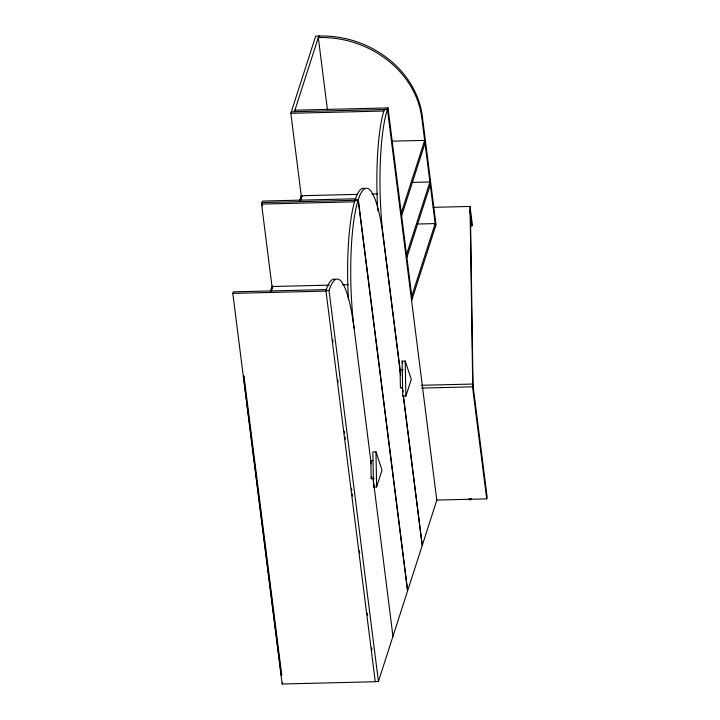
<?xml version="1.0" encoding="UTF-8"?>
<svg xmlns="http://www.w3.org/2000/svg" width="720" height="720" viewBox="0 0 720 720"><rect width="100%" height="100%" fill="white"/><g stroke="black" fill="none" stroke-linecap="round" stroke-linejoin="round"><path stroke-width="1.08" d="M232.821 293.364L233.307 291.852L326.403 289.584L325.917 291.105L232.821 293.364L282.168 684L375.264 681.732L325.926 290.628A94.293 17.766 88.6 0 1 335.592 279.405M261.585 204.084L262.557 201.06L355.653 198.792L354.672 201.816L261.585 204.084L272.097 287.298L272.61 287.28M301.86 196.488L301.347 196.506L290.835 113.292L315.693 36.117L319.662 36.018A93.942 81.189 17.9 0 1 422.307 116.217L436.023 224.856L411.651 300.519M294.426 111.699L318.798 36.036M435.537 226.368L421.812 117.729A93.942 81.189 17.9 0 0 319.167 37.53L319.662 36.018M270.621 290.808L271.998 286.524L329.202 285.138M299.871 200.016L301.248 195.732L357.327 194.364M270.72 291.699L272.448 286.2M299.97 200.898L301.698 195.408M271.233 291.681L272.961 286.191M300.483 200.889L302.211 195.399M384.408 109.512L383.922 111.024L290.835 113.292M294.912 110.187L387.999 107.919L387.513 109.44L291.321 111.78M421.812 117.729L422.307 116.217M401.274 213.021L424.674 140.382L392.148 141.174M401.625 215.793L425.025 143.154M406.53 254.619L429.93 181.989L411.984 182.421M406.881 257.4L430.281 184.761M282.168 684L282.654 682.488M411.786 296.226L435.186 223.596L417.24 224.028M374.283 478.629L371.178 478.71L371.799 476.784M373.518 487.026L372.852 451.926L375.957 451.854L382.032 470.133L376.623 486.945L373.518 487.026L374.193 484.92M405.864 396.153L411.282 379.341L405.207 361.053L402.102 361.134L402.768 396.225L405.864 396.153L405.207 361.053M375.318 681.57L378.423 681.489L392.958 636.345L373.059 478.188M393.012 636.174L407.556 591.03L358.173 200.088L355.068 200.169A94.293 17.766 88.6 0 0 348.417 299.52M486.693 498.861L487.179 497.349L473.022 385.317L472.536 386.829L486.693 498.861L436.14 500.085M319.167 37.53L318.312 37.548L327.429 109.764M403.29 395.181L422.262 545.382L436.806 500.238L387.423 109.296L384.318 109.368A94.293 17.766 88.6 0 0 377.784 210.744M301.689 195.552L302.211 195.543M371.907 194.013L377.514 193.878M400.707 375.327L383.274 237.357A94.293 17.766 88.6 0 0 358.281 199.755L355.176 199.827A94.293 17.766 88.6 0 1 364.842 188.613M355.158 200.304L262.071 202.572L262.494 205.92M433.107 207.342L470.043 206.442L472.347 224.631L471.852 226.143L469.908 210.735L470.394 209.223L473.049 386.82L421.596 388.071M272.439 286.344L272.961 286.335M342.657 284.805L348.264 284.67M325.926 290.628L329.031 290.547A94.293 17.766 88.6 0 1 354.024 328.158M402.498 387.864L400.428 387.909L400.086 369.837L403.191 369.765M421.245 385.299L472.698 384.048L473.049 386.82M372.906 460.584L370.836 460.629L371.178 478.71M281.241 674.964L281.754 674.946M402.102 361.134L402.777 363.159M400.086 369.837L400.788 371.925M387.999 107.919L412.137 299.007M400.617 374.04L383.328 237.195A94.293 17.766 88.6 0 1 387.423 109.296M402.309 387.396L402.867 391.842M402.255 387.558L402.813 392.013M403.236 395.352L422.208 545.553L407.664 590.697L358.281 199.755M371.178 463.896L354.078 327.987A94.293 17.766 88.6 0 1 358.173 200.088M329.031 290.547L378.423 681.489M332.748 339.813L333.027 342.045M337.824 379.989L338.103 382.221M344.304 431.334L344.592 433.566M345.015 436.914L345.294 439.146M351.495 488.25L351.783 490.482M352.206 493.83L352.485 496.062M359.397 550.755L359.676 552.987M367.29 613.26L367.569 615.492M371.664 647.856L371.943 650.088M375.957 451.854L376.623 486.945M470.043 206.442L472.698 384.048M471.159 498.627A1.053 0.495 -7.2 0 1 469.944 499.014A1.053 0.495 -7.2 0 1 469.161 498.582M470.556 498.771A1.053 0.495 -7.2 0 1 471.213 499.428A1.053 0.495 -7.2 0 1 469.566 499.707A1.053 0.495 -7.2 0 1 469.773 498.906M244.017 376.191L243.468 376.155L281.232 675.108L281.754 675.09L243.99 376.146"/></g></svg>
